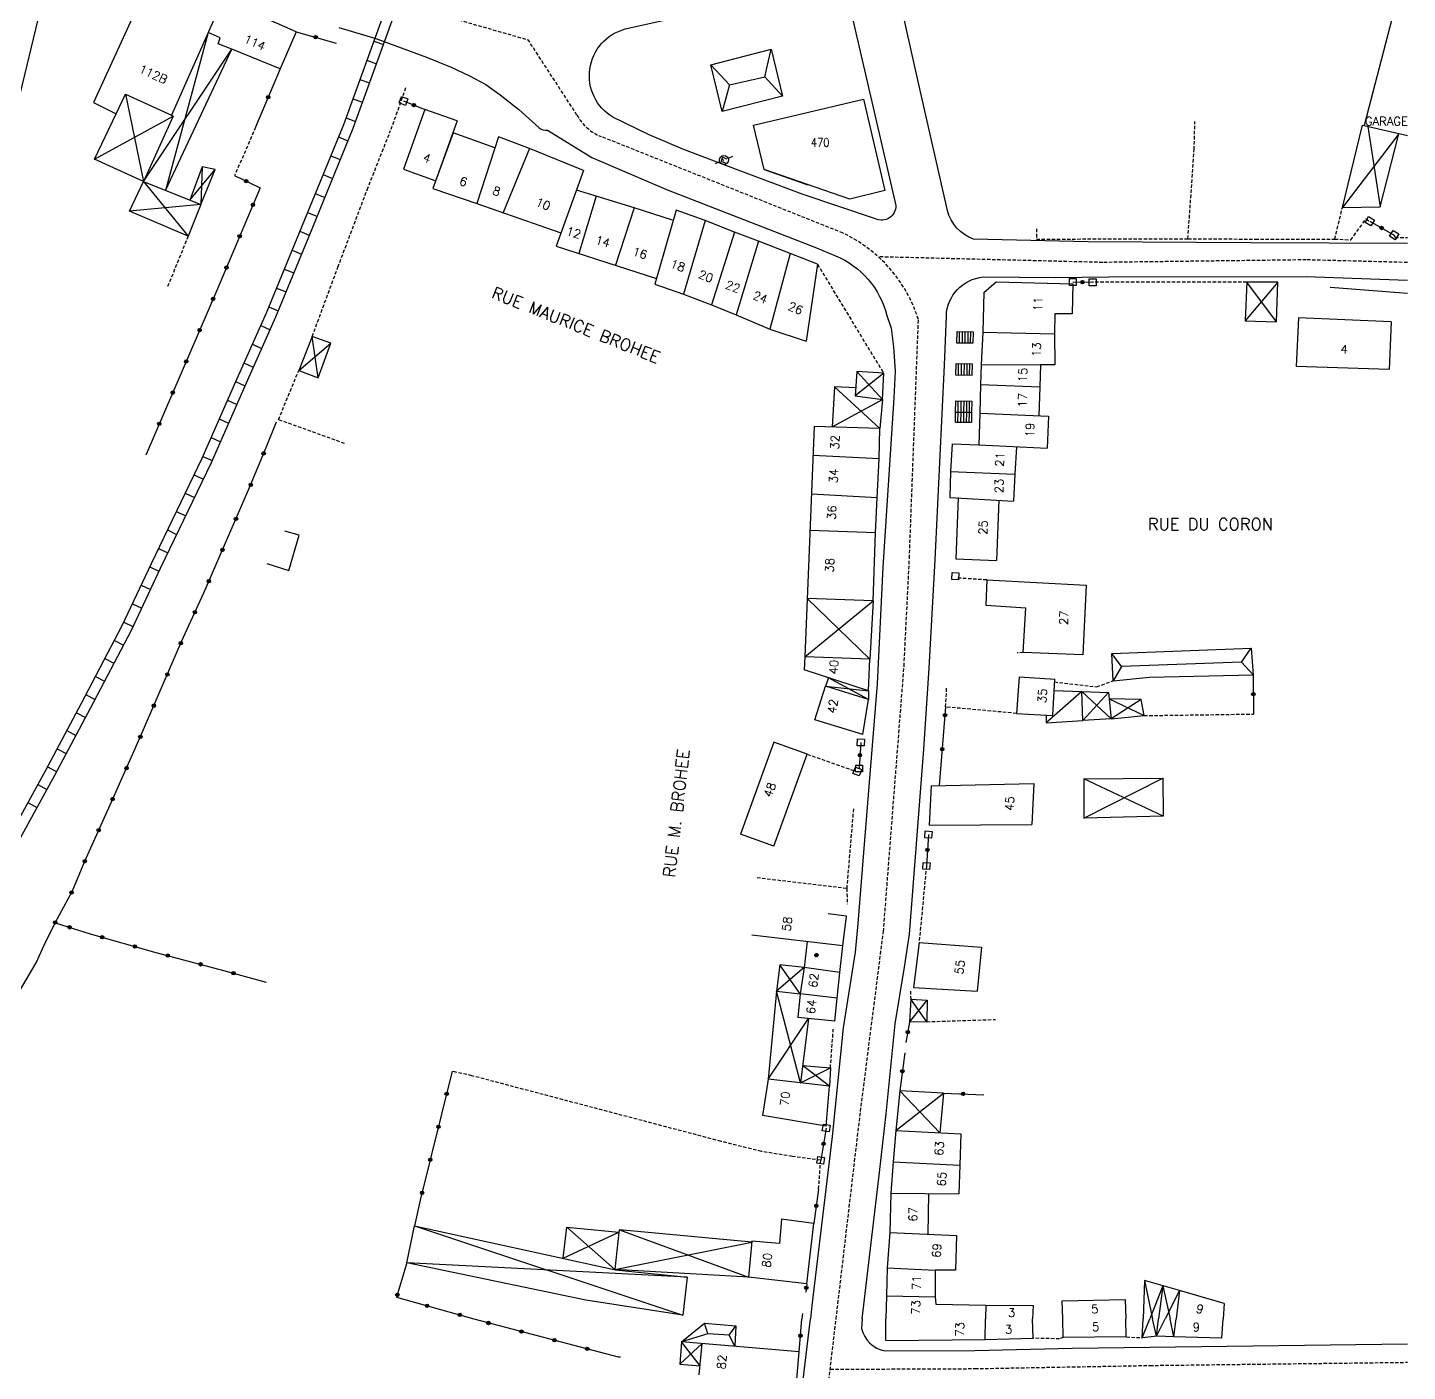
# Model space of a CAD drawing. Header units: millimetres. Extents: x 109000 to 110000, y 124000 to 125001.
# Drawn here: x 109797.3 to 110000, y 124492.3 to 124689.7 of the extents above; entities that cross this region are included whole.
import ezdxf
from ezdxf.enums import TextEntityAlignment as Align

# ---------------------------------------------------------------- set-up
doc = ezdxf.new("R2010")
doc.units = ezdxf.units.MM
doc.linetypes.add('DASHED', pattern=[0.75, 0.5, -0.25])
doc.layers.get('0').update_dxf_attribs({"linetype": 'CONTINUOUS'})
for name, color, linetype in [('W0001', 6, 'DASHED'), ('W0008', 7, 'CONTINUOUS'), ('W0100', 7, 'CONTINUOUS'), ('W0112', 1, 'DASHED'), ('W0310', 3, 'CONTINUOUS'), ('W0322', 7, 'CONTINUOUS'), ('W0471', 7, 'CONTINUOUS'), ('W0700', 7, 'CONTINUOUS'), ('W0989', 7, 'CONTINUOUS'), ('W0991', 7, 'CONTINUOUS')]:
    doc.layers.add(name, color=color, linetype=linetype)
doc.styles.get("Standard").update_dxf_attribs({"font": 'romans.shx', "width": 0.85})

# ---------------------------------------------------------------- blocks, each defined once
blk = doc.blocks.new('t322o')
at = {"color": 0, "linetype": 'Continuous'}
for radius in [0.25, 0.15]:
    blk.add_circle((0, 0), radius, dxfattribs=at)
blk = doc.blocks.new('BB01')
at = {"layer": 'W0991', "color": 0}
for p, q in [((-0.5, 0.04), (-0.04, 0.5)), ((-0.48, -0.13), (0.13, 0.48)), ((-0.43, -0.25), (0.25, 0.43)), ((-0.36, -0.35), (0.35, 0.36)), ((-0.26, -0.43), (0.43, 0.26)), ((-0.13, -0.48), (0.48, 0.13)), ((0.03, -0.5), (0.5, -0.03)), ((0.31, -0.39), (0.39, -0.31))]:
    blk.add_line(p, q, dxfattribs=at)
blk.add_circle((0, 0), 0.5, dxfattribs=at)
blk = doc.blocks.new('t112o')
at = {"color": 0, "linetype": 'Continuous'}
for p, q in [((-0.5, 0.5), (0.5, 0.5)), ((-0.5, -0.5), (-0.5, 0.5)), ((0.5, 0.5), (0.5, -0.5)), ((0.5, -0.5), (-0.5, -0.5))]:
    blk.add_line(p, q, dxfattribs=at)
blk = doc.blocks.new('TP13')
at = {"layer": 'W0700', "color": 0}
blk.add_line((0, 0), (0, 1.5), dxfattribs=at)
blk = doc.blocks.new('T471')
for p, q in [((-0.333334, 0.333334), (-0.333334, -0.333334)), ((-0.333334, 0.333334), (0.333334, 0.333334)), ((-0.333334, 0), (0, 0)), ((0.500001, 0.500001), (1.000002, 1.000002)), ((-0.500001, -0.500001), (-1.000002, -1.000002)), ((-0.333334, -0.333334), (0.333334, -0.333334))]:
    blk.add_line(p, q)
blk.add_ellipse((0, 0), major_axis=(0.471405, 0.471405), ratio=1, start_param=5.4977871438, end_param=11.780972451)

msp = doc.modelspace()

# ---------------------------------------------------------------- linework, layer by layer
at = {"layer": 'W0001'}
for points in [[(109714.68, 124750), (109731.74, 124741.66), (109756.17, 124731.15), (109769.95, 124725.41), (109782.07, 124720.12), (109789.75, 124716.89), (109800.48, 124712.18), (109835.28, 124698.11), (109849.81, 124693.96), (109870.84, 124687.91)], [(110000, 124655.2), (109985.13, 124655.59), (109955.24, 124655.21), (109922.28, 124656.03)], [(109885.41, 124250), (109889.68, 124283.88), (109892.52, 124308.47), (109895.69, 124335.68), (109898.73, 124361.58), (109901.64, 124386.49), (109903.82, 124398.82), (109907.03, 124424.61), (109909.42, 124441.2), (109912.02, 124461.21), (109914.29, 124485.01), (109916.08, 124500)], [(109915.23, 124492.6), (109936.48, 124492.69), (109962.2, 124493.16), (110000, 124493.62)]]:
    msp.add_lwpolyline(points, dxfattribs=at)
msp.add_lwpolyline([(109916.08, 124500), (109919.66, 124530.49), (109923.03, 124556.91), (109926.06, 124595.91), (109926.84, 124611.75), (109928.17, 124646.83, 0.208377), (109917.09, 124659.52), (109881.55, 124673.71, -0.17616), (109878.01, 124676.86), (109870.84, 124687.91)], format="xyb", dxfattribs=at)
at = {"layer": 'W0008'}
for points in [[(110000, 124658), (109976.99, 124658.08), (109953.11, 124658.22), (109936.25, 124658.62), (109936.25, 124658.62, -114.64538), (109936.25, 124658.62), (109936.25, 124658.62), (109936.25, 124658.62), (109936.25, 124658.62), (109936.25, 124658.62, -0.033381), (109936.25, 124658.62, -0.250689), (109932.43, 124662.86), (109928.25, 124681.35), (109925.12, 124695.16, -0.390915), (109926.71, 124696.97), (109926.71, 124696.97), (109926.71, 124696.97), (109944.79, 124701.28), (109973.75, 124708.24), (109983.89, 124710.67), (109993.23, 124712.97), (110000, 124715)], [(109843.03, 124689.72), (109848.44, 124688.1), (109855.89, 124685.39), (109859.54, 124683.9), (109862.24, 124682.62), (109864.61, 124681.34), (109866.71, 124679.85), (109869.48, 124677.68), (109872.39, 124675.05, 0.218691), (109873.68, 124674.64), (109880.17, 124670.65), (109891.14, 124665.92), (109913.19, 124657.34), (109915.97, 124656.19, -0.237557), (109923.54, 124647.4), (109924.15, 124645.57), (109924.49, 124642.8), (109924.76, 124639.22), (109924.56, 124635.3), (109922.93, 124610.42), (109922.12, 124593.32), (109921.24, 124582.43), (109920.09, 124568.51), (109919.28, 124558.1), (109918.88, 124553.9), (109917.12, 124542.75), (109915.49, 124526.8), (109912.52, 124501.99), (109912.31, 124500)], [(109919.89, 124500), (109922.46, 124521.52), (109923.41, 124530.11), (109924.76, 124543.36), (109926.11, 124551.67), (109926.86, 124556.54), (109928.96, 124583.72), (109929.77, 124595.62), (109930.65, 124611.5), (109932, 124640.1), (109932.27, 124647.33, -0.375331), (109937.68, 124653.08), (109948.37, 124653.01), (109956.09, 124653.08), (109985.11, 124653.14), (110000, 124652.62)], [(109919.89, 124500), (109919.82, 124498.6, 0.299975), (109923.26, 124495.29), (109936.44, 124495.35), (109950.74, 124495.72), (109962.17, 124495.85), (110000, 124496.34)]]:
    msp.add_lwpolyline(points, format="xyb", dxfattribs=at)
msp.add_lwpolyline([(109921.86, 124661.62, -0.006617), (109921.86, 124661.62), (109921.86, 124661.62), (109911.09, 124665.25), (109901.69, 124668.76), (109893.57, 124671.87), (109888.63, 124673.97), (109883.29, 124676.54, -0.663001), (109885.11, 124689.51), (109908.32, 124694.72), (109914.18, 124696.05), (109914.18, 124696.05), (109914.18, 124696.05), (109915.94, 124696.45, -0.365556), (109917.6, 124694.91), (109924.84, 124663.57, -0.559666), (109921.86, 124661.62), (109921.86, 124661.62), (109921.86, 124661.62), (109921.86, 124661.62)], format="xyb", close=True, dxfattribs=at)
msp.add_lwpolyline([(109882.22, 124250), (109883.41, 124259.19), (109886.72, 124284.78), (109889.65, 124309.99), (109892.71, 124336.39), (109895.84, 124363.23), (109898.77, 124388.63), (109901.77, 124413.28), (109903.21, 124424.83), (109904.52, 124434), (109904.96, 124436.81), (109907.89, 124458.03), (109908.33, 124462.4), (109909.83, 124478.44), (109910.7, 124486.61), (109912.31, 124500)], dxfattribs=at)
at = {"layer": 'W0100'}
for points in [[(110000, 124699.86), (109998.05, 124692.26), (109993.66, 124675.32), (110000, 124673.85)], [(109815.94, 124698.3), (109806.97, 124678.73)], [(109826.01, 124693.91), (109818.43, 124676.85)], [(109836.75, 124689.11), (109826.01, 124693.91)], [(109817.58, 124665.78), (109827.32, 124686.52), (109825.28, 124687.32), (109825.57, 124688.21), (109823.82, 124689), (109817.58, 124665.78)], [(109836.75, 124689.11), (109834.43, 124683.66)], [(109814.31, 124667.08), (109827.32, 124686.52)], [(109834.43, 124683.66), (109827.32, 124686.52)], [(109897.68, 124684.25), (109906.56, 124686.54), (109908.22, 124679.65), (109899.33, 124677.4), (109897.68, 124684.25), (109900.4, 124681.31), (109905.59, 124682.48), (109906.56, 124686.54)], [(109908.22, 124679.65), (109905.59, 124682.48)], [(109806.97, 124678.73), (109810.32, 124677.05), (109811.71, 124679.91), (109818.43, 124676.85), (109818.69, 124676.69), (109814.31, 124667.08), (109807.13, 124670.37), (109810.32, 124677.05)], [(109811.71, 124679.91), (109814.31, 124667.08)], [(109900.4, 124681.31), (109899.33, 124677.4)], [(109855.68, 124677.7), (109852.54, 124668.9)], [(109860.41, 124676.01), (109855.68, 124677.7)], [(109807.13, 124670.37), (109818.69, 124676.69)], [(109860.41, 124676.01), (109857.05, 124666.59)], [(109859.8, 124674.26), (109856.83, 124666.07)], [(109865.95, 124672.03), (109859.8, 124674.26)], [(109866.49, 124673.65), (109863.31, 124663.88)], [(109871.02, 124671.96), (109866.49, 124673.65)], [(109990.45, 124663.29), (109996.01, 124663.4), (109998.76, 124674.11), (109990.45, 124663.29), (109993.39, 124675.37), (109993.66, 124675.32)], [(109994.2, 124675.19), (109996.01, 124663.4)], [(109871.02, 124671.96), (109867.19, 124662.54)], [(109878.99, 124668.72), (109871.02, 124671.96)], [(109822.73, 124663.74), (109824.85, 124668.85), (109822.97, 124669.25), (109821.14, 124664.37), (109824.85, 124668.85)], [(109822.97, 124669.25), (109822.73, 124663.74)], [(109852.54, 124668.9), (109857.26, 124667.19)], [(109878.99, 124668.72), (109874.93, 124657.62)], [(109905.49, 124668.85), (109911.91, 124666.63)], [(109814.31, 124667.08), (109822.73, 124663.74), (109820.89, 124659.06), (109812.27, 124662.75), (109814.31, 124667.08), (109820.89, 124659.06)], [(109856.83, 124666.07), (109863.31, 124663.88), (109875.65, 124659.58)], [(109880.82, 124664.94), (109877.92, 124665.84)], [(109822.73, 124663.74), (109812.27, 124662.75)], [(109880.82, 124664.94), (109878.29, 124656.53)], [(109886.43, 124663.25), (109880.82, 124664.94)], [(109886.43, 124663.25), (109883.68, 124654.79)], [(109892.04, 124661.43), (109886.43, 124663.25)], [(109892.58, 124662.91), (109889.44, 124652.02)], [(109896.84, 124661.36), (109892.58, 124662.91)], [(109896.84, 124661.36), (109893.65, 124650.54)], [(109901.16, 124659.67), (109896.84, 124661.36)], [(109901.16, 124659.67), (109897.77, 124648.97)], [(109904.68, 124658.32), (109901.16, 124659.67)], [(109874.93, 124657.62), (109889.68, 124652.85)], [(109904.68, 124658.32), (109901.39, 124647.49)], [(109909.34, 124656.5), (109904.68, 124658.32)], [(109909.34, 124656.5), (109906.34, 124645.43)], [(109913.33, 124654.94), (109909.34, 124656.5)], [(109913.33, 124654.94), (109911.7, 124643.62)], [(109889.44, 124652.02), (109893.65, 124650.54), (109897.77, 124648.97), (109901.39, 124647.49), (109906.34, 124645.43), (109911.7, 124643.62)], [(109937.77, 124650.79), (109939.6, 124652.35)], [(109939.6, 124652.35), (109950.84, 124652.07), (109950.75, 124647.65), (109948.21, 124647.65), (109948.16, 124644.74), (109948.21, 124640.18), (109946.09, 124640.18), (109945.99, 124636.94), (109945.85, 124632.68)], [(109980.77, 124646.5), (109980.98, 124652.29), (109976.39, 124652.29), (109976.17, 124646.61), (109980.77, 124646.5), (109976.39, 124652.29)], [(109980.98, 124652.29), (109976.17, 124646.61)], [(109937.77, 124650.79), (109937.63, 124644.99)], [(109984, 124647.07), (109983.68, 124639.94)], [(109997.63, 124646.46), (109984, 124647.07)], [(109997.63, 124646.46), (109997.31, 124639.49)], [(109837.13, 124639.32), (109839.98, 124638.26), (109841.83, 124643.35), (109839.12, 124644.34), (109837.13, 124639.32), (109841.83, 124643.35)], [(109839.98, 124638.26), (109839.12, 124644.34)], [(109934.19, 124643.37), (109934.21, 124645.06)], [(109934.61, 124645.05), (109934.59, 124643.36)], [(109935.01, 124645.05), (109934.99, 124643.35)], [(109935.44, 124645.04), (109935.41, 124643.35)], [(109935.82, 124645.03), (109935.79, 124643.34)], [(109937.63, 124644.99), (109937.39, 124640.2)], [(109937.63, 124644.99), (109948.16, 124644.74)], [(109923.07, 124638.92), (109919.12, 124639.17), (109918.87, 124635.63), (109922.91, 124635.05), (109923.07, 124638.92), (109918.87, 124635.63)], [(109919.12, 124639.17), (109922.91, 124635.05)], [(109934.04, 124638.64), (109934.07, 124640.34)], [(109934.47, 124640.33), (109934.44, 124638.64)], [(109934.87, 124640.32), (109934.84, 124638.63)], [(109935.29, 124640.32), (109935.26, 124638.62)], [(109935.67, 124640.31), (109935.64, 124638.62)], [(109937.39, 124640.2), (109937.29, 124637.27)], [(109937.39, 124640.2), (109946.09, 124640.18)], [(109997.31, 124639.49), (109983.68, 124639.94)], [(109937.29, 124637.27), (109937.19, 124633.06)], [(109937.29, 124637.27), (109945.99, 124636.94)], [(109918.95, 124636.77), (109915.82, 124636.95), (109915.48, 124631.05), (109922.91, 124635.05), (109922.52, 124630.83), (109915.82, 124636.95)], [(109933.6, 124631.76), (109933.62, 124633.2)], [(109933.62, 124633.2), (109935.98, 124633.16), (109935.96, 124631.72)], [(109933.97, 124631.76), (109934, 124633.19)], [(109934, 124633.19), (109934.02, 124634.89)], [(109934.4, 124633.18), (109934.37, 124631.75)], [(109934.42, 124634.88), (109934.4, 124633.18)], [(109934.8, 124633.18), (109934.77, 124631.74)], [(109934.82, 124634.87), (109934.8, 124633.18)], [(109935.22, 124633.17), (109935.19, 124631.74)], [(109935.24, 124634.87), (109935.22, 124633.17)], [(109935.6, 124633.17), (109935.57, 124631.73)], [(109935.62, 124634.86), (109935.6, 124633.17)], [(109937.19, 124633.06), (109937.05, 124628.41)], [(109937.19, 124633.06), (109947.26, 124632.62)], [(109912.86, 124631.13), (109911.46, 124597.28)], [(109922.52, 124630.83), (109912.86, 124631.13)], [(109933.6, 124631.76), (109935.96, 124631.72)], [(109947.26, 124632.62), (109947.08, 124627.92)], [(109922.39, 124626.38), (109922.52, 124630.83)], [(109933.12, 124628.55), (109932.88, 124624.48)], [(109933.12, 124628.55), (109937.05, 124628.41)], [(109937.05, 124628.41), (109947.08, 124627.92)], [(109942.57, 124628.14), (109942.33, 124624.11), (109942.14, 124620.16)], [(109922.39, 124626.38), (109912.68, 124626.83)], [(109922.12, 124620.64), (109922.39, 124626.38)], [(109932.88, 124624.48), (109932.78, 124620.69)], [(109932.88, 124624.48), (109942.33, 124624.11)], [(109922.12, 124620.64), (109912.44, 124621.15)], [(109921.84, 124615.5), (109922.12, 124620.64)], [(109932.78, 124620.69), (109942.14, 124620.16)], [(109934.03, 124620.66), (109933.64, 124611.68)], [(109939.98, 124620.28), (109939.65, 124611.42)], [(109832.44, 124610.96), (109835.68, 124609.97), (109837.2, 124615.13), (109835.08, 124615.72)], [(109921.84, 124615.5), (109912.22, 124615.83)], [(109921.51, 124605.51), (109921.84, 124615.5)], [(109933.64, 124611.68), (109939.65, 124611.42)], [(109938.2, 124608.57), (109938.06, 124604.87)], [(109938.2, 124608.57), (109952.81, 124607.8)], [(109952.81, 124607.8), (109952.3, 124597.56), (109943.55, 124597.89), (109943.97, 124604.47)], [(109911.46, 124597.28), (109921.51, 124605.51), (109921.03, 124596.93), (109911.81, 124605.84)], [(109921.51, 124605.51), (109911.81, 124605.84)], [(109938.06, 124604.87), (109943.97, 124604.47)], [(109956.77, 124593.75), (109956.58, 124597.75), (109977.04, 124598.54), (109977.32, 124594.6), (109975.63, 124596.48), (109957.99, 124595.87), (109956.77, 124593.75), (109962.13, 124594.27), (109977.32, 124594.6)], [(109975.63, 124596.48), (109977.04, 124598.54)], [(109911.46, 124597.28), (109911.37, 124595.35)], [(109921.03, 124596.93), (109911.46, 124597.28)], [(109920.83, 124592.27), (109921.03, 124596.93)], [(109957.99, 124595.87), (109956.58, 124597.75)], [(109920.83, 124592.27), (109911.37, 124595.35)], [(109912.93, 124588.02), (109914.5, 124592.96)], [(109914.5, 124592.96), (109920.83, 124592.27), (109920.83, 124590.99), (109914.94, 124594.19), (109914.5, 124592.96)], [(109920.83, 124590.99), (109914.5, 124592.96)], [(109942.95, 124594.33), (109942.57, 124588.96)], [(109942.95, 124594.33), (109948.25, 124593.99)], [(109948.16, 124593.99), (109947.88, 124588.63)], [(109920.02, 124585.86), (109920.83, 124590.99)], [(109946.94, 124588.69), (109946.94, 124587.59), (109952.34, 124587.92), (109952.16, 124592.15), (109946.94, 124587.59)], [(109948.07, 124592.3), (109952.16, 124592.15)], [(109952.16, 124592.15), (109956.11, 124592.01), (109956.48, 124588.16), (109952.34, 124587.92), (109956.11, 124592.01)], [(109952.16, 124592.15), (109956.48, 124588.16)], [(109956.48, 124588.16), (109961.33, 124588.63), (109960.9, 124591.02), (109956.2, 124591.1), (109961.33, 124588.63)], [(109960.9, 124591.02), (109956.48, 124588.16)], [(109942.57, 124588.96), (109947.88, 124588.63)], [(109920.02, 124585.86), (109912.93, 124588.02)], [(109906.93, 124584.75), (109902.03, 124571.23)], [(109911.84, 124582.95), (109906.93, 124584.75)], [(109906.91, 124569.45), (109911.84, 124582.95)], [(109930.05, 124578.32), (109929.76, 124572.52)], [(109930.05, 124578.32), (109945.1, 124578.67)], [(109945.1, 124578.67), (109944.82, 124572.65)], [(109952.49, 124579.32), (109964.06, 124579.46), (109964.1, 124573.87), (109952.49, 124573.54), (109964.06, 124579.46)], [(109964.1, 124573.87), (109952.49, 124579.32), (109952.49, 124573.54)], [(109929.76, 124572.52), (109944.82, 124572.65)], [(109906.91, 124569.45), (109902.03, 124571.23)], [(109774.28, 124513.79), (109780.5, 124522.97), (109785, 124529.78), (109789.1, 124536.2), (109793.67, 124544), (109798.56, 124552.33), (109799.75, 124554.9), (109801.34, 124558.21)], [(109917.59, 124559.18), (109914.91, 124559.52)], [(109917.05, 124554.79), (109917.59, 124559.18)], [(109917.05, 124554.79), (109903.7, 124556.39)], [(109911.83, 124555.42), (109911.37, 124551.62), (109910.79, 124547.74), (109910.46, 124544.29)], [(109916.64, 124550.88), (109917.05, 124554.79)], [(109928.27, 124555.32), (109927.46, 124548.7)], [(109928.27, 124555.32), (109937.43, 124554.6)], [(109937.43, 124554.6), (109936.78, 124548.17)], [(109911.37, 124551.62), (109907.82, 124552.03), (109907.33, 124548.16), (109910.79, 124547.74), (109907.82, 124552.03)], [(109911.37, 124551.62), (109907.33, 124548.16)], [(109916.64, 124550.88), (109911.37, 124551.62)], [(109916.23, 124547.1), (109916.64, 124550.88)], [(109907.33, 124548.16), (109906.09, 124535.23), (109912.02, 124544.12), (109910.84, 124534.68), (109907.33, 124548.16)], [(109927.46, 124548.7), (109936.78, 124548.17)], [(109916.23, 124547.1), (109910.79, 124547.74)], [(109915.9, 124543.72), (109916.23, 124547.1)], [(109927.04, 124546.99), (109929.45, 124546.83), (109929.38, 124543.65), (109926.87, 124543.61), (109929.45, 124546.83)], [(109929.38, 124543.65), (109927.04, 124546.99), (109926.87, 124543.61)], [(109915.9, 124543.72), (109910.46, 124544.29)], [(109910.84, 124534.68), (109915.24, 124536.87)], [(109911.16, 124537.24), (109915.24, 124536.87), (109915.09, 124534.2), (109911.16, 124537.24)], [(109906.09, 124535.23), (109905.27, 124529.87)], [(109915.09, 124534.2), (109906.09, 124535.23)], [(109914.61, 124528.32), (109915.09, 124534.2)], [(109931.84, 124533.17), (109925.44, 124533.5), (109924.87, 124527.66), (109931.84, 124533.17), (109931.32, 124527.35), (109925.44, 124533.5)], [(109914.61, 124528.32), (109905.27, 124529.87)], [(109924.87, 124527.66), (109924.48, 124523.06)], [(109924.87, 124527.66), (109934.42, 124527.21)], [(109934.42, 124527.21), (109934.24, 124522.6), (109934.1, 124518.37)], [(109924.48, 124523.06), (109924.1, 124518.46)], [(109924.48, 124523.06), (109934.24, 124522.6)], [(109924.1, 124518.46), (109923.95, 124512.71)], [(109924.1, 124518.46), (109934.1, 124518.37)], [(109929.67, 124518.41), (109929.53, 124512.45)], [(109854.16, 124513.65), (109883.67, 124507.22), (109894.22, 124506.15), (109893.56, 124500.55), (109879.3, 124502.77), (109853.01, 124508.21), (109854.16, 124513.65), (109893.56, 124500.55)], [(109875.98, 124508.9), (109876.5, 124513.48), (109884.17, 124512.74), (109883.59, 124507.24), (109876.5, 124513.48)], [(109908.07, 124514.63), (109907.74, 124511.09), (109903.7, 124511.42), (109903.21, 124506.14)], [(109912.79, 124514.01), (109908.07, 124514.63)], [(109911.77, 124505.16), (109912.79, 124514.01)], [(109875.98, 124508.9), (109884.17, 124512.74)], [(109903.21, 124506.14), (109883.59, 124507.24), (109903.69, 124511.26), (109884.25, 124513.07), (109903.21, 124506.14)], [(109884.25, 124513.07), (109884.17, 124512.74)], [(109923.95, 124512.71), (109923.57, 124507.48)], [(109923.95, 124512.71), (109933.77, 124512.26)], [(109933.77, 124512.26), (109933.62, 124507.14), (109930.61, 124507.14), (109930.61, 124503.24), (109930.71, 124502.16), (109938.05, 124502.02), (109938.01, 124500)], [(109894.22, 124506.15), (109853.01, 124508.21)], [(109923.57, 124507.48), (109923.47, 124503.41)], [(109923.57, 124507.48), (109930.61, 124507.14)], [(109911.77, 124505.16), (109903.21, 124506.14)], [(109966.5, 124504.18), (109961.38, 124505.63), (109961.16, 124500), (109961.16, 124500)], [(109961.38, 124505.63), (109962.57, 124500)], [(109923.47, 124503.41), (109923.4, 124500)], [(109923.47, 124503.41), (109930.61, 124503.24)], [(109964.07, 124504.87), (109962.15, 124500)], [(109964.07, 124504.87), (109963.44, 124500)], [(109964.07, 124504.87), (109965.13, 124500)], [(109966.5, 124504.18), (109964.4, 124500)], [(109966.5, 124504.18), (109966.02, 124500)], [(109973.09, 124502.25), (109966.5, 124504.18)], [(109938.05, 124502.02), (109945.01, 124501.97)], [(109945.01, 124501.97), (109944.93, 124500)], [(109949.37, 124500), (109949.29, 124502.63), (109958.55, 124502.86), (109958.63, 124500)], [(109973.09, 124502.25), (109972.92, 124500)], [(109893.38, 124496.65), (109896.74, 124499.37), (109901.36, 124498.99), (109901.22, 124495.98), (109900.35, 124497.6), (109897.24, 124497.79), (109896.74, 124499.37)], [(109923.37, 124496.84), (109923.4, 124500)], [(109937.95, 124496.99), (109938.01, 124500)], [(109945.01, 124497.15), (109944.93, 124500)], [(109949.45, 124497.25), (109949.37, 124500)], [(109958.71, 124497.36), (109958.63, 124500)], [(109961.06, 124497.22), (109962.15, 124500)], [(109965.71, 124497.36), (109963.26, 124497.45), (109961.06, 124497.22), (109961.16, 124500)], [(109963.12, 124497.44), (109962.57, 124500)], [(109963.12, 124497.44), (109964.4, 124500)], [(109963.12, 124497.44), (109963.44, 124500)], [(109965.71, 124497.36), (109965.13, 124500)], [(109965.71, 124497.36), (109966.02, 124500)], [(109972.72, 124497.15), (109972.92, 124500)], [(109897.24, 124497.79), (109893.38, 124496.65)], [(109900.35, 124497.6), (109901.36, 124498.99)], [(109937.95, 124496.99), (109945.01, 124497.15)], [(109958.71, 124497.36), (109949.45, 124497.25)], [(109972.72, 124497.15), (109965.71, 124497.36)], [(109893.38, 124496.65), (109893.12, 124493.36), (109896.1, 124493.09), (109893.38, 124496.65)], [(109896.42, 124496.39), (109893.12, 124493.36)], [(109910.65, 124495.18), (109893.38, 124496.65)], [(109895.97, 124491.78), (109896.42, 124496.39)], [(109910.21, 124489.95), (109910.65, 124495.18)], [(109923.37, 124496.84), (109937.95, 124496.99)]]:
    msp.add_lwpolyline(points, dxfattribs=at)
at = {"layer": 'W0100', "flags": 128}
msp.add_lwpolyline([(109905.49, 124668.87), (109903.92, 124675.4), (109920.1, 124679.18), (109923.24, 124665.77), (109918.08, 124664.52), (109905.49, 124668.87)], close=True, dxfattribs=at)
at = {"layer": 'W0100'}
for points in [[(109933.84, 124645.07), (109936.2, 124645.03), (109936.18, 124643.33), (109933.81, 124643.37)], [(109933.7, 124640.34), (109936.06, 124640.3), (109936.03, 124638.61), (109933.67, 124638.65)], [(109933.65, 124634.89), (109936.01, 124634.85), (109935.98, 124633.16), (109933.62, 124633.2)]]:
    msp.add_lwpolyline(points, close=True, dxfattribs=at)
at = {"layer": 'W0112'}
for points in [[(109852.84, 124680.85), (109850.62, 124674.59)], [(109945.51, 124660.14), (109945.51, 124658.64), (109967.76, 124658.69), (109968.67, 124671.79), (109968.78, 124675.91)], [(109830.78, 124675.07), (109827.72, 124667.96)], [(109839.12, 124644.34), (109842.89, 124654.52), (109847.19, 124665.89), (109850.62, 124674.59)], [(109967.76, 124658.69), (109977.66, 124658.64), (109989.33, 124658.64), (109990.45, 124663.29)], [(109989.33, 124658.64), (109991.68, 124658.53), (109993.93, 124661.63), (109994.46, 124661.26)], [(109820.89, 124659.06), (109817.83, 124651.57)], [(109998.05, 124659.23), (109998.21, 124658.85), (110000, 124658.87)], [(109913.33, 124654.94), (109923.07, 124638.92)], [(109976.39, 124652.29), (109953.76, 124652.29)], [(109843.88, 124628.61), (109834.16, 124632.11), (109837.13, 124639.32)], [(109938.2, 124608.57), (109933.91, 124608.84)], [(109943.55, 124597.89), (109942.66, 124597.84)], [(109942.57, 124588.96), (109932.17, 124589.9), (109932.31, 124592.72)], [(109948.14, 124593.57), (109954.37, 124592.86), (109956.77, 124593.75)], [(109961.33, 124588.63), (109977.41, 124588.86)], [(109911.84, 124582.95), (109919.28, 124580.36)], [(109918.62, 124574.93), (109917.63, 124563.23), (109917.72, 124560.92)], [(109929.34, 124566.54), (109928.27, 124555.32)], [(109917.63, 124563.23), (109904.44, 124564.79)], [(109926.99, 124548.17), (109927.04, 124546.99)], [(109929.38, 124543.65), (109939.47, 124543.99)], [(109915.24, 124536.87), (109915.66, 124542.56)], [(109913.51, 124519.08), (109913.81, 124523.3), (109909.64, 124523.86), (109905.1, 124524.6), (109899.17, 124526.08), (109862.57, 124535.72), (109859.68, 124536.38)], [(109949.45, 124497.25), (109948.89, 124497.07), (109945.01, 124497.15)], [(109958.71, 124497.36), (109961.06, 124497.22)]]:
    msp.add_lwpolyline(points, dxfattribs=at)
at = {"layer": 'W0310'}
for points in [[(109796.29, 124680.3), (109801.33, 124701.14)], [(110000, 124650.67), (109988.64, 124651.52)]]:
    msp.add_lwpolyline(points, dxfattribs=at)
at = {"layer": 'W0322'}
for points in [[(109836.75, 124689.11), (109842.64, 124687.41)], [(109834.43, 124683.66), (109830.78, 124675.07)], [(109852.51, 124678.93), (109855.68, 124677.7)], [(109827.72, 124667.96), (109831.47, 124666.19), (109825.05, 124650.98), (109814.67, 124626.89)], [(109994.46, 124661.26), (109998.05, 124659.23)], [(109950.84, 124652.34), (109953.76, 124652.29)], [(109829.92, 124622.13), (109832.44, 124628.28), (109833.89, 124631.78)], [(109801.34, 124558.21), (109803.92, 124562.9), (109805.71, 124567.27), (109809.88, 124576.52), (109813.85, 124585.44), (109819.93, 124599.52), (109823.18, 124606.66), (109829.92, 124622.13)], [(109977.32, 124594.6), (109977.41, 124588.86)], [(109932.17, 124589.9), (109931.24, 124578.35)], [(109919.71, 124584.69), (109919.45, 124580.86)], [(109929.63, 124571.15), (109929.34, 124566.54)], [(109801.34, 124558.21), (109806.5, 124556.56), (109816.16, 124553.85), (109825.56, 124551.33), (109832.37, 124549.48)], [(109926.87, 124543.61), (109926.33, 124540.6)], [(109926.15, 124539.09), (109925.44, 124533.5)], [(109859.68, 124536.38), (109854.98, 124517.43), (109854.16, 124513.65)], [(109931.84, 124533.17), (109937.76, 124532.94)], [(109914.63, 124528.04), (109913.81, 124523.3)], [(109913.51, 124519.08), (109912.79, 124514.01)], [(109853.01, 124508.21), (109851.52, 124503.19), (109862.88, 124500)], [(109911.77, 124505.16), (109911.62, 124503.93)], [(109862.88, 124500), (109884.06, 124494.43), (109884.38, 124494.43)], [(109910.65, 124495.18), (109911.04, 124500)], [(109911.12, 124500.8), (109911.04, 124500)]]:
    msp.add_lwpolyline(points, dxfattribs=at)
at = {"layer": 'W0700'}
for points in [[(109850.6, 124694.53), (109848.54, 124688.78), (109843.7, 124675.41), (109837.21, 124659.57), (109832.36, 124647.75), (109827.85, 124637.66), (109822.92, 124626.42), (109815.44, 124610.91), (109811.17, 124601.8), (109805.18, 124590.39), (109799.92, 124580.55), (109794.91, 124571.36), (109789, 124561.18), (109783.99, 124552.4), (109779.39, 124545.02), (109774.05, 124535.91), (109769.29, 124528.69), (109765.92, 124523.27), (109760.5, 124514.74), (109756.56, 124508.75), (109753.03, 124503.58), (109750.43, 124500)], [(109852.01, 124694.03), (109849.95, 124688.28), (109845.1, 124674.87), (109838.6, 124659), (109833.74, 124647.16), (109829.22, 124637.05), (109824.28, 124625.79), (109816.8, 124610.26), (109812.52, 124601.13), (109806.5, 124589.69), (109801.24, 124579.83), (109796.22, 124570.62), (109790.3, 124560.43), (109785.28, 124551.63), (109780.67, 124544.24), (109775.33, 124535.11), (109770.55, 124527.88), (109767.19, 124522.47), (109761.76, 124513.92), (109757.81, 124507.91), (109754.25, 124502.71), (109752.29, 124500)]]:
    msp.add_lwpolyline(points, dxfattribs=at)

# ---------------------------------------------------------------- block references
at = {"layer": 'W0112'}
for p, rotation in [((109852.51, 124678.93), 339.6056267737824), ((109994.46, 124661.26), 329.7642041787793), ((109998.05, 124659.23), 148.3348338121851), ((109933.58, 124609.12), 356.936053389683), ((109919.71, 124584.69), 267.2713709018319), ((109919.18, 124580.42), 337.7104946453434), ((109919.45, 124580.86), 89.3254128060067), ((109929.63, 124571.15), 265.7601123919102), ((109929.34, 124566.54), 265.9110055600202), ((109914.63, 124528.04), 259.9839232419648), ((109913.81, 124523.3), 80.19220278364661)]:
    msp.add_blockref('t112o', p, dxfattribs=dict(at, rotation=rotation))
for p in [(109950.84, 124652.34), (109953.76, 124652.29)]:
    msp.add_blockref('t112o', p, dxfattribs=at)
at = {"layer": 'W0322'}
for p, rotation in [((109839.62, 124688.29), 343.8823803864858), ((109832.65, 124679.48), 246.9434701350553), ((109854.05, 124678.33), 338.8512646179324), ((109829.42, 124667.16), 334.6721725236031), ((109830.41, 124663.67), 247.0994620918556), ((109828.46, 124659.06), 247.0994620918556), ((109996.21, 124660.27), 330.4599968565975), ((109826.51, 124654.46), 247.0994620918556), ((109952.26, 124652.31), 359.0767211475355), ((109824.56, 124649.85), 246.6992111463438), ((109822.58, 124645.26), 246.6992111463438), ((109820.61, 124640.67), 246.6992111463438), ((109818.63, 124636.08), 246.6992111463438), ((109816.65, 124631.48), 246.6992111463438), ((109831.98, 124627.16), 67.75835031760316), ((109830.09, 124622.54), 67.75835031760316), ((109827.92, 124617.55), 66.43035635185888), ((109825.92, 124612.97), 66.43035635185888), ((109823.93, 124608.38), 66.43035635185888), ((109821.88, 124603.82), 65.57816798341004), ((109819.82, 124599.27), 66.6220092317736), ((109817.84, 124594.68), 66.6220092317736), ((109815.85, 124590.09), 66.6220092317736), ((109977.37, 124591.8), 270.9399741555455), ((109932.07, 124588.68), 265.4318782673871), ((109813.87, 124585.5), 66.6220092317736), ((109919.58, 124582.82), 266.1657764738758), ((109931.67, 124583.7), 265.4318782673871), ((109811.84, 124580.93), 66.01989709864671), ((109809.8, 124576.36), 65.75449258260582), ((109807.75, 124571.8), 65.75449258260582), ((109929.49, 124568.9), 266.4935840763205), ((109805.7, 124567.24), 67.73436009148816), ((109803.77, 124562.63), 61.20015964681849), ((109801.36, 124558.25), 61.20015964681849), ((109803.47, 124557.53), 342.2424632166806), ((109808.25, 124556.07), 344.3264360130347), ((109813.07, 124554.71), 344.3264360130347), ((109817.89, 124553.38), 345.0302135631408), ((109822.72, 124552.09), 345.0302135631408), ((109827.55, 124550.79), 344.8039679733199), ((109926.61, 124542.14), 259.9561641856826), ((109925.8, 124536.37), 262.809846572376), ((109858.87, 124533.08), 256.0699650963372), ((109934.72, 124533.06), 357.7294333571382), ((109857.66, 124528.23), 256.0699650963372), ((109914.23, 124525.73), 260.281547851573), ((109856.46, 124523.38), 256.0699650963372), ((109855.25, 124518.52), 256.0699650963372), ((109913.16, 124516.61), 261.8839700804414), ((109851.62, 124503.53), 253.5467343113851), ((109911.7, 124504.56), 262.6821574791227), ((109855.99, 124501.93), 344.3328155269504), ((109860.8, 124500.58), 344.3328155269504), ((109865.01, 124499.39), 345.431043425592), ((109869.85, 124498.13), 345.431043425592), ((109874.69, 124496.87), 345.431043425592), ((109910.85, 124497.53), 85.18358071146092), ((109879.53, 124495.61), 345.431043425592)]:
    msp.add_blockref('t322o', p, dxfattribs=dict(at, rotation=rotation))
at = {"layer": 'W0471', "rotation": 338.7318590869448}
msp.add_blockref('T471', (109899.6, 124670.26), dxfattribs=at)
at = {"layer": 'W0700'}
for p, rotation in [((109848.16, 124687.74), 250.0864189444628), ((109847.14, 124684.92), 250.0864189444628), ((109846.12, 124682.09), 250.0864189444628), ((109845.1, 124679.27), 250.0864189444628), ((109844.08, 124676.45), 250.0864189444628), ((109842.98, 124673.66), 247.7227833643367), ((109841.84, 124670.88), 247.7227833643367), ((109840.71, 124668.11), 247.7227833643367), ((109839.57, 124665.33), 247.7227833643367), ((109838.43, 124662.56), 247.7227833643367), ((109837.29, 124659.78), 247.7227833643367), ((109836.16, 124657), 247.703345471216), ((109835.02, 124654.23), 247.703345471216), ((109833.88, 124651.45), 247.703345471216), ((109832.74, 124648.68), 247.703345471216), ((109831.55, 124645.93), 245.8902965636632), ((109830.32, 124643.19), 245.8902965636632), ((109829.09, 124640.45), 245.8902965636632), ((109827.87, 124637.71), 245.8902965636632), ((109826.66, 124634.96), 246.3312475442486), ((109825.46, 124632.22), 246.3312475442486), ((109824.26, 124629.47), 246.3312475442486), ((109823.05, 124626.72), 246.3312475442486), ((109821.76, 124624.01), 244.271494409178), ((109820.46, 124621.31), 244.271494409178), ((109819.16, 124618.61), 244.271494409178), ((109817.85, 124615.91), 244.271494409178), ((109816.55, 124613.2), 244.271494409178), ((109815.25, 124610.5), 244.8801622823101), ((109813.98, 124607.78), 244.8801622823101), ((109812.71, 124605.07), 244.8801622823101), ((109811.43, 124602.35), 244.8801622823101), ((109810.06, 124599.68), 242.2729189485882), ((109808.67, 124597.03), 242.2729189485882), ((109807.27, 124594.37), 242.2729189485882), ((109805.87, 124591.72), 242.2729189485882), ((109804.47, 124589.06), 241.9078049073473), ((109803.06, 124586.42), 241.9078049073473), ((109801.64, 124583.77), 241.9078049073473), ((109800.23, 124581.12), 241.9078049073473), ((109798.8, 124578.49), 241.4054639581272), ((109797.36, 124575.85), 241.4054639581272)]:
    msp.add_blockref('TP13', p, dxfattribs=dict(at, rotation=rotation))
at = {"layer": 'W0991', "xscale": 0.4999999999999998, "yscale": 0.5, "zscale": 0.5, "rotation": 84.0889986026073}
msp.add_blockref('BB01', (109913.18, 124553.43), dxfattribs=at)

# ---------------------------------------------------------------- texts
at = {"layer": 'W0989'}
for s, rotation, p in [('RUE MAURICE BROHEE', 338.2953, (109877.85, 124646.03)), ('RUE M. BROHEE', 83.4483, (109892.62, 124574.3))]:
    msp.add_text(s, height=1.75, rotation=rotation, dxfattribs=at).set_placement(p, align=Align.MIDDLE)
msp.add_text('RUE DU CORON', height=1.75, dxfattribs=at).set_placement((109971.07, 124616.75), align=Align.MIDDLE)
at = {"layer": 'W0991'}
for s, rotation, p in [('114', 335.9549, (109830.68, 124687.51)), ('112B', 335.7132, (109815.76, 124682.87)), ('4', 340.3612, (109855.97, 124670.55)), ('6', 340.0827, (109861.33, 124667.09)), ('8', 339.5533, (109866.2, 124665.69)), ('10', 337.8811, (109873.04, 124663.8)), ('12', 342.8149, (109877.53, 124659.58)), ('14', 343.2505, (109881.81, 124658.28)), ('16', 341.9946, (109887.25, 124656.58)), ('18', 339.9592, (109892.83, 124654.74)), ('20', 338.6792, (109896.95, 124653.18)), ('22', 338.9784, (109900.91, 124651.65)), ('24', 338.6455, (109904.95, 124650.08)), ('26', 337.0283, (109910.13, 124648.48)), ('11', 88.5786, (109945.71, 124649.11)), ('13', 87.1352, (109945.52, 124642.39)), ('4', 357.423, (109990.72, 124642.45)), ('15', 88.1206, (109943.5, 124638.68)), ('17', 88.697, (109943.45, 124634.97)), ('19', 88.2271, (109944.54, 124630.6)), ('32', 88.2629, (109915.9, 124628.79)), ('21', 86.6308, (109940.12, 124626.27)), ('34', 87.3035, (109915.71, 124623.84)), ('23', 88.5486, (109940.02, 124622.37)), ('36', 86.9847, (109915.44, 124618.45)), ('25', 87.5347, (109937.67, 124616.26)), ('38', 88.0635, (109915.13, 124610.72)), ('27', 87.767, (109949.52, 124603.01)), ('40', 87.5084, (109915.74, 124595.76)), ('35', 85.911, (109946.37, 124591.54)), ('42', 81.0201, (109915.57, 124590)), ('48', 69.9326, (109906.34, 124577.73)), ('45', 87.1589, (109941.57, 124575.7)), ('58', 82.9778, (109908.88, 124558.03)), ('55', 82.9714, (109934.24, 124551.69)), ('62', 83.8795, (109912.77, 124549.72)), ('64', 84.2847, (109912.44, 124545.85)), ('70', 85.3961, (109908.57, 124532.34)), ('63', 85.2324, (109931.23, 124525.04)), ('65', 85.2324, (109931.6, 124520.53)), ('67', 88.5667, (109927.37, 124515.36)), ('80', 83.4625, (109905.93, 124508.62)), ('69', 85.7989, (109930.85, 124510.05)), ('71', 88.651, (109927.89, 124505.31)), ('73', 88.7714, (109927.79, 124501.69)), ('5', 0.6897, (109954.08, 124501.45)), ('9', 343.6897, (109969.51, 124501.45)), ('73', 88.1802, (109934.25, 124498.46)), ('5', 0.6469, (109954.2, 124498.84)), ('9', 358.2916, (109968.99, 124498.79)), ('3', 1.272, (109941.41, 124498.46)), ('82', 85.1753, (109899.27, 124493.67))]:
    msp.add_text(s, height=1.25, rotation=rotation, dxfattribs=at).set_placement(p, align=Align.MIDDLE)
for s, p in [('GARAGE', (109996.92, 124675.96)), ('3', (109941.85, 124500.92))]:
    msp.add_text(s, height=1.25, dxfattribs=at).set_placement(p, align=Align.MIDDLE)
at = {"layer": 'W0991', "width": 0.85}
msp.add_text('470', height=1.25, dxfattribs=at).set_placement((109912.37, 124672.21))

doc.saveas('drawing.dxf')
